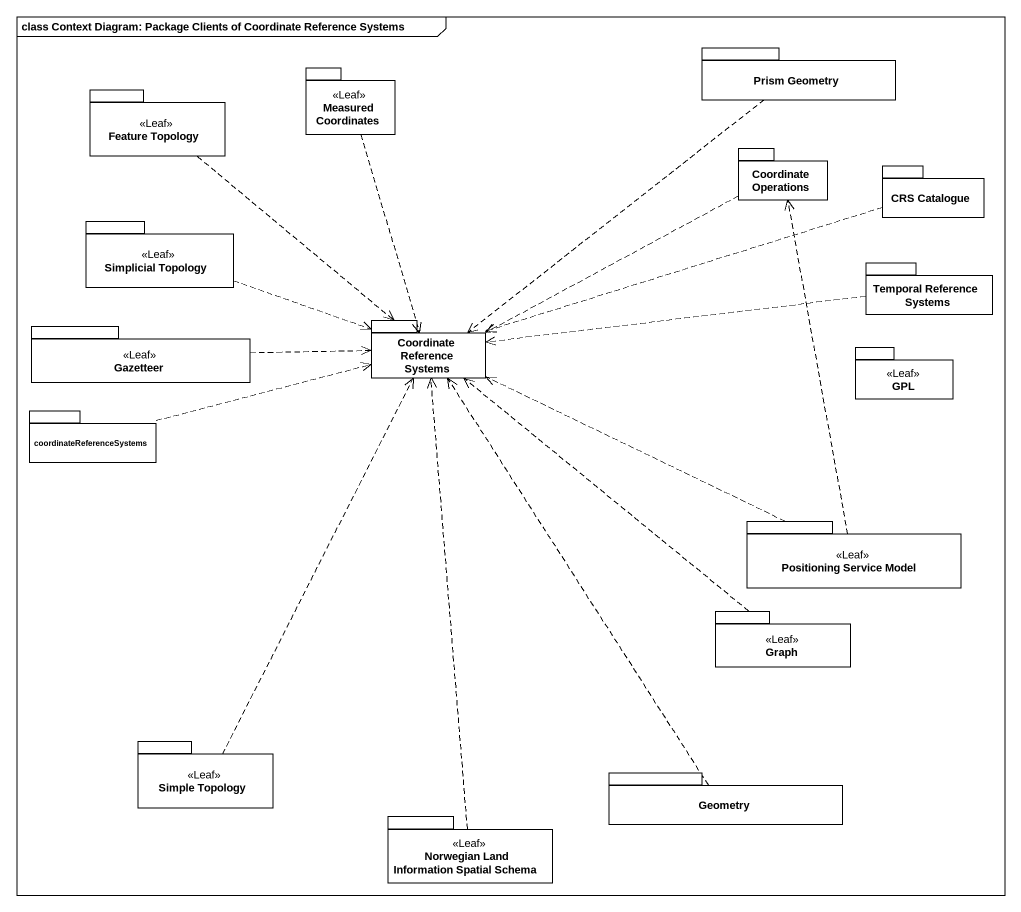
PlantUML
@startuml
mainframe class Context Diagram: Package Clients of Coordinate Reference Systems
package "Measured Coordinates" as Measured_Coordinates <<Leaf>> {
}
package "Prism Geometry" as Prism_Geometry {
}
package "Feature Topology" as Feature_Topology <<Leaf>> {
}
package "Coordinate Operations" as Coordinate_Operations {
}
package "CRS Catalogue" as CRS_Catalogue {
}
package "Simplicial Topology" as Simplicial_Topology <<Leaf>> {
}
package "Temporal Reference Systems" as Temporal_Reference_Systems {
}
package Gazetteer <<Leaf>> {
}
package "Coordinate Reference Systems" as Coordinate_Reference_Systems {
}
package GPL <<Leaf>> {
}
package coordinateReferenceSystems {
}
package "Positioning Service Model" as Positioning_Service_Model <<Leaf>> {
}
package Graph <<Leaf>> {
}
package "Simple Topology" as Simple_Topology <<Leaf>> {
}
package Geometry {
}
package "Norwegian Land Information Spatial Schema" as Norwegian_Land_Information <<Leaf>> {
}
Measured_Coordinates ..> Coordinate_Reference_Systems
Prism_Geometry ..> Coordinate_Reference_Systems
Feature_Topology ..> Coordinate_Reference_Systems
Coordinate_Operations .left.> Coordinate_Reference_Systems
CRS_Catalogue .left.> Coordinate_Reference_Systems
Simplicial_Topology .right.> Coordinate_Reference_Systems
Temporal_Reference_Systems .left.> Coordinate_Reference_Systems
Gazetteer .right.> Coordinate_Reference_Systems
coordinateReferenceSystems .right.> Coordinate_Reference_Systems
Positioning_Service_Model .up.> Coordinate_Operations
Positioning_Service_Model .left.> Coordinate_Reference_Systems
Graph .up.> Coordinate_Reference_Systems
Simple_Topology .up.> Coordinate_Reference_Systems
Geometry .up.> Coordinate_Reference_Systems
Norwegian_Land_Information .up.> Coordinate_Reference_Systems
@enduml
